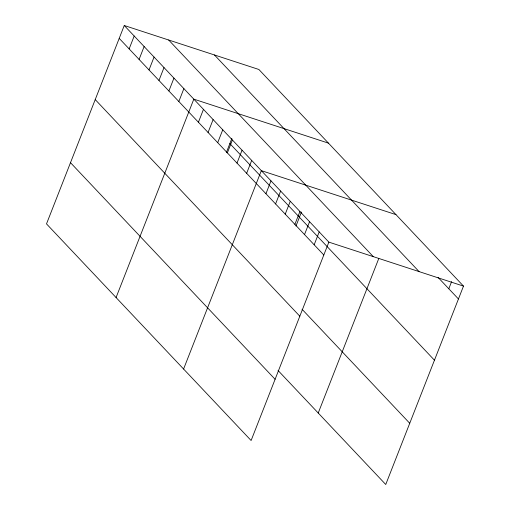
<?xml version="1.0" encoding="UTF-8"?>
<svg xmlns="http://www.w3.org/2000/svg" width="510" height="510" viewBox="0 0 510 510"><rect width="100%" height="100%" fill="white"/><g stroke="black" fill="none" stroke-linecap="round" stroke-linejoin="round"><path stroke-width="0.76" d="M124.255 25.5L46.506 223.89L251.111 440.512L328.854 242.123L124.255 25.5L258.889 69.487L463.494 286.11L385.745 484.5L278.039 370.464M129.145 48.89L134.194 36.019M139.083 59.415L144.126 46.544M149.022 69.934L154.065 57.063M158.961 80.459L164.003 67.588M168.899 90.978L173.942 78.106M178.838 101.503L183.88 88.632M116.07 297.54L193.819 99.15L328.459 143.138M198.422 122.234L203.465 109.363M208.067 132.447L213.11 119.576M217.713 142.66L222.755 129.789M226.408 152.382L231.878 138.414M227.358 152.873L232.401 140.001M237.003 163.085L242.046 150.214M246.649 173.298L251.691 160.427M183.587 369.03L261.337 170.64L395.977 214.627M265.94 193.723L270.982 180.852M275.585 203.936L280.627 191.065M285.23 214.149L290.273 201.278M294.876 224.355L299.918 211.491M295.972 226.032L301.442 212.064M304.521 234.568L309.564 221.697M314.166 244.781L319.209 231.91M318.227 413.011L378.79 258.474M448.806 288.768L451.605 281.616M328.854 242.123L463.494 286.11M438.09 277.421L458.452 298.981M214.461 54.972L419.067 271.594M168.683 40.016L373.288 256.638M229.857 143.578L434.456 360.2M119.206 38.371L323.812 254.994M302.028 309.238L409.74 423.281M95.217 99.59L299.823 316.219M70.495 162.671L275.1 379.293"/></g></svg>
